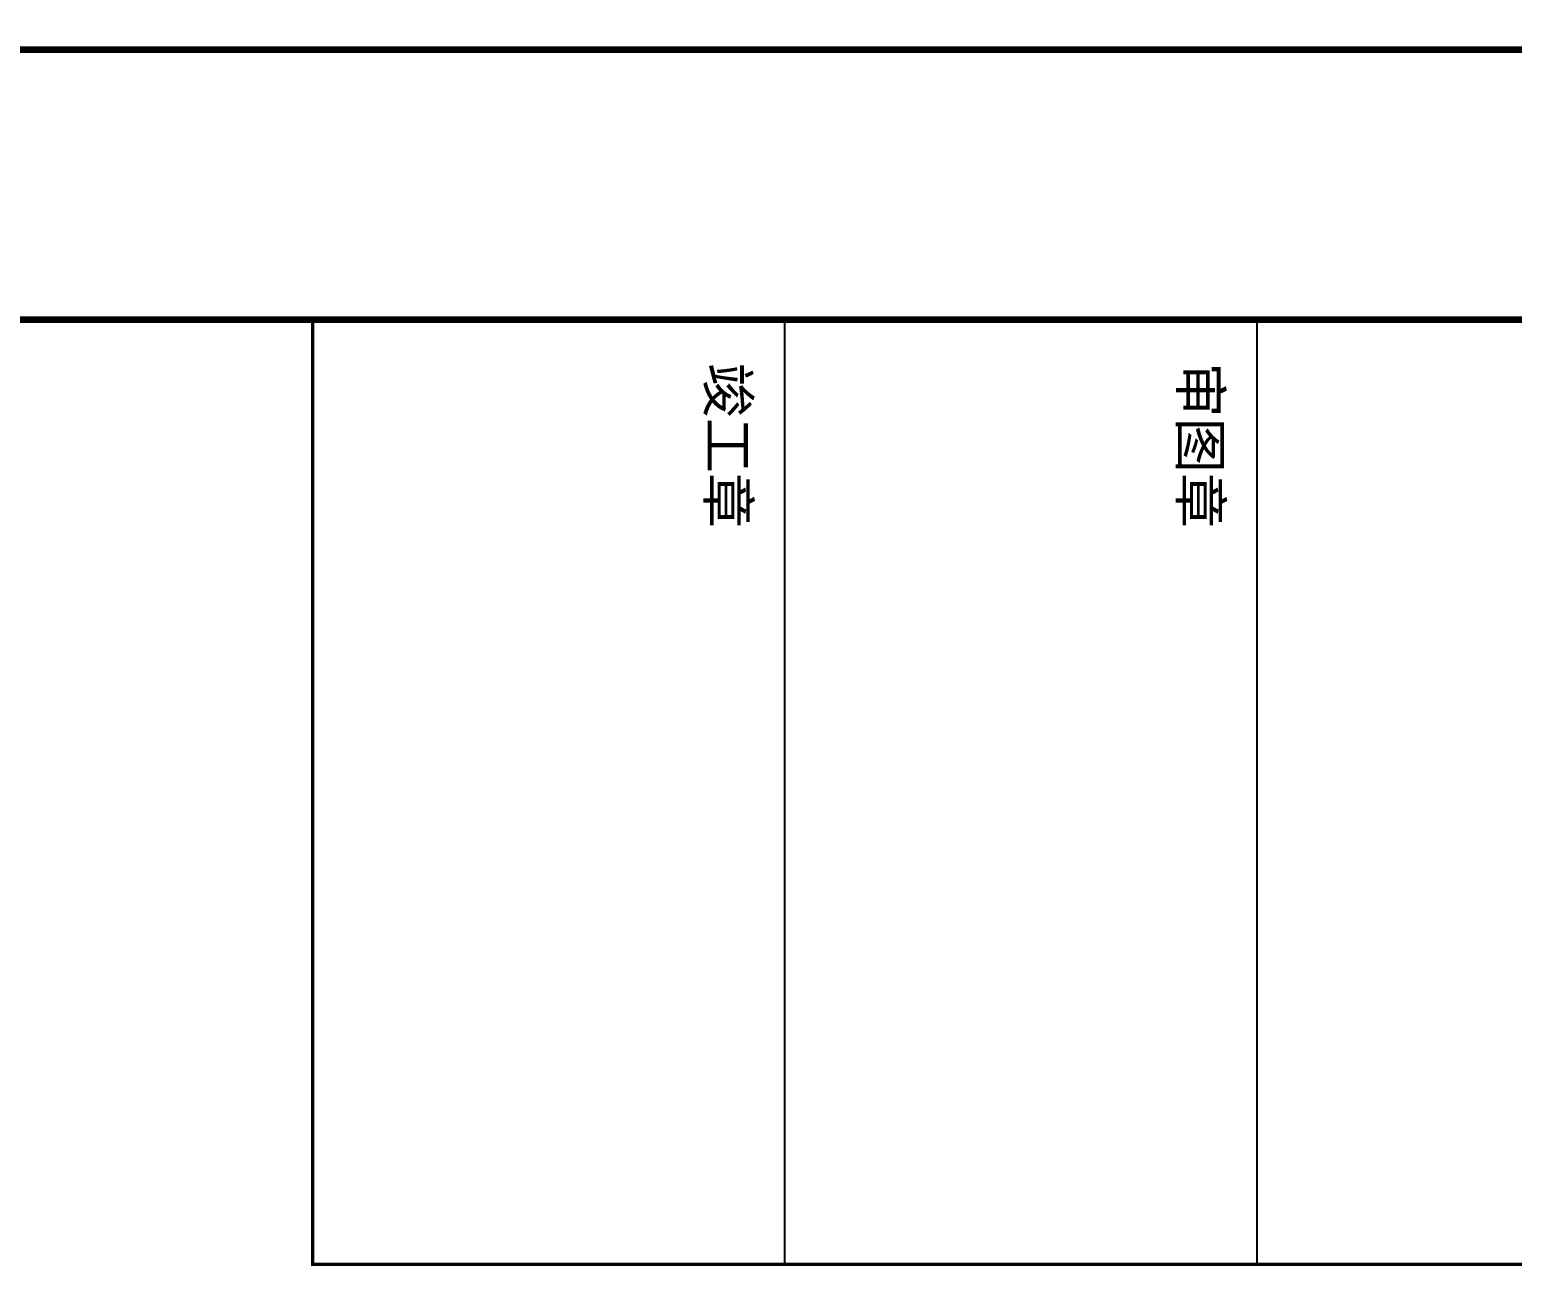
# Model space of a CAD drawing. Extents: x -160106 to 966792, y -663931 to 1550022.
# Drawn here: x -41068 to -40079, y -82300 to -81466 of the extents above; entities that cross this region are included whole.
import ezdxf
from ezdxf.enums import TextEntityAlignment as Align
from ezdxf.xclip import XClip

# ---------------------------------------------------------------- set-up
doc = ezdxf.new("R2010")
doc.units = 0
doc.linetypes.add('ZN-DASH', pattern=[0.35, 0.25, -0.1])
for name, color, linetype in [('!ZN3-铝板幕墙-3', 3, 'Continuous'), ('!ZN5-钢材投影-40', 40, 'Continuous'), ('!ZN6-虚线-8', 8, 'ZN-DASH'), ('0-cxFrame', 155, 'Continuous'), ('Fill', 8, 'Continuous')]:
    doc.layers.add(name, color=color, linetype=linetype)
doc.layers.add('0-cxText', color=131, linetype='Continuous', lineweight=25)
doc.styles.add('cx_tuming', font='simhei.ttf')
doc.styles.add('cx_tuqian1', font='')
doc.styles.add('图框宋体', font='', dxfattribs={"width": 0.75})
doc.styles.add('黑体', font='simhei.ttf', dxfattribs={"height": 12})
doc.styles.get('cx_tuqian1').set_extended_font_data('SimSun')
doc.styles.get('图框宋体').set_extended_font_data('SimSun')

# ---------------------------------------------------------------- blocks, each defined once
blk = doc.blocks.new('20250911162422')
at = {"layer": '!ZN3-铝板幕墙-3'}
for p, q in [((-2157.99, 6025), (771.72, 18439)), ((-2135.7, 6021.48), (794.25, 18436.5)), ((-2133.2, 6021.19), (797.4, 18439)), ((-1636.95, 9125.31), (-184, 15281.87)), ((-1633.94, 9127.17), (-182.14, 15278.87)), ((-1612.61, 9119.57), (-159.66, 15276.13))]:
    blk.add_line(p, q, dxfattribs=at)
at = {"layer": '!ZN5-钢材投影-40'}
for p, q in [((-2083.45, 6384.38), (766.79, 18461.68)), ((-2239.17, 6421.13), (564.09, 18299.36))]:
    blk.add_line(p, q, dxfattribs=at)
at = {"layer": '!ZN5-钢材投影-40', "ltscale": 100}
blk.add_line((-2239.17, 6421.13), (600.51, 18453.68), dxfattribs=at)
at = {"layer": '!ZN6-虚线-8', "ltscale": 30}
for p, q in [((-2089.29, 6385.76), (760.56, 18461.38)), ((-2233.33, 6419.76), (606.75, 18453.98))]:
    blk.add_line(p, q, dxfattribs=at)
at = {"layer": 'Fill'}
blk.add_lwpolyline([(-1555.79, 8696.39), (-793.2, 11927.73)], dxfattribs=at)
for points in [[(-1375.81, 9432.18, -1), (-1372.94, 9444.35), (-1338.36, 9429.85, 1), (-1335.49, 9442.02), (-1372.94, 9444.35, -1), (-1370.07, 9456.51), (-1335.49, 9442.02, 1), (-1332.62, 9454.18), (-1370.07, 9456.51, -1), (-1367.2, 9468.68), (-1332.62, 9454.18, 1), (-1329.74, 9466.35), (-1367.2, 9468.68, -1), (-1364.33, 9480.84), (-1329.74, 9466.35, 1), (-1326.87, 9478.51), (-1364.33, 9480.84, -1), (-1361.46, 9493.01), (-1326.87, 9478.51, 1), (-1324, 9490.68), (-1361.46, 9493.01, -1), (-1358.59, 9505.18), (-1324, 9490.68, 1), (-1321.13, 9502.84), (-1358.59, 9505.18, -1), (-1355.72, 9517.34), (-1321.13, 9502.84, 1), (-1318.26, 9515.01), (-1355.72, 9517.34, -1), (-1352.84, 9529.51), (-1318.26, 9515.01, 1), (-1315.39, 9527.18), (-1352.84, 9529.51, -1), (-1349.97, 9541.67), (-1315.39, 9527.18, 1), (-1312.52, 9539.34), (-1349.97, 9541.67, -1), (-1347.1, 9553.84), (-1312.52, 9539.34, 1), (-1309.65, 9551.51), (-1347.1, 9553.84, -1), (-1344.23, 9566), (-1309.65, 9551.51, 1), (-1306.77, 9563.67), (-1344.23, 9566, -1), (-1341.36, 9578.17), (-1306.77, 9563.67, 1), (-1303.9, 9575.84), (-1341.36, 9578.17, -1), (-1338.49, 9590.34), (-1303.9, 9575.84, 1), (-1301.03, 9588.01), (-1338.49, 9590.34, -1), (-1335.62, 9602.5), (-1301.03, 9588.01, 1), (-1298.16, 9600.17), (-1335.62, 9602.5, -1), (-1332.75, 9614.67), (-1298.16, 9600.17, 1), (-1295.29, 9612.34), (-1332.75, 9614.67, -1), (-1329.88, 9626.83), (-1295.29, 9612.34, 1), (-1292.42, 9624.5), (-1329.88, 9626.83, -1), (-1327, 9639), (-1292.42, 9624.5, 1), (-1289.55, 9636.67), (-1327, 9639, -1), (-1324.13, 9651.17), (-1289.55, 9636.67, 1), (-1286.68, 9648.83), (-1324.13, 9651.17, -1), (-1321.26, 9663.33), (-1286.68, 9648.83, 1), (-1283.81, 9661), (-1321.26, 9663.33, -1), (-1318.39, 9675.5), (-1283.81, 9661, 1), (-1280.93, 9673.17), (-1318.39, 9675.5, -1), (-1315.52, 9687.66), (-1280.93, 9673.17, 1), (-1278.06, 9685.33), (-1315.52, 9687.66, -1), (-1312.65, 9699.83), (-1278.06, 9685.33, 1), (-1275.19, 9697.5), (-1312.65, 9699.83, -1), (-1309.78, 9711.99), (-1275.19, 9697.5, 1), (-1272.32, 9709.66), (-1309.78, 9711.99, -1), (-1306.91, 9724.16), (-1272.32, 9709.66, 1), (-1269.45, 9721.83), (-1306.91, 9724.16, -1), (-1304.04, 9736.33), (-1269.45, 9721.83, 1), (-1266.58, 9734), (-1304.04, 9736.33, -1), (-1301.16, 9748.49), (-1266.58, 9734, 1), (-1263.71, 9746.16), (-1301.16, 9748.49, -1), (-1298.29, 9760.66), (-1263.71, 9746.16, 1), (-1260.84, 9758.33), (-1298.29, 9760.66, -1), (-1295.42, 9772.82), (-1260.84, 9758.33, 1), (-1257.97, 9770.49), (-1295.42, 9772.82, -1), (-1292.55, 9784.99), (-1257.97, 9770.49, 1), (-1255.09, 9782.66), (-1292.55, 9784.99, -1), (-1289.68, 9797.15), (-1255.09, 9782.66, 1), (-1252.22, 9794.82), (-1289.68, 9797.15, -1), (-1286.81, 9809.32), (-1252.22, 9794.82, 1), (-1249.35, 9806.99), (-1286.81, 9809.32, -1), (-1283.94, 9821.49), (-1249.35, 9806.99, 1), (-1246.48, 9819.16), (-1283.94, 9821.49, -1), (-1281.07, 9833.65), (-1246.48, 9819.16, 1), (-1243.61, 9831.32), (-1281.07, 9833.65, -1), (-1278.19, 9845.82), (-1243.61, 9831.32, 1), (-1240.74, 9843.49), (-1278.19, 9845.82, -1), (-1275.32, 9857.98), (-1240.74, 9843.49, 1), (-1237.87, 9855.65), (-1275.32, 9857.98, -1), (-1272.45, 9870.15), (-1237.87, 9855.65, 1), (-1235, 9867.82), (-1272.45, 9870.15, -1), (-1269.58, 9882.32), (-1235, 9867.82, 1), (-1232.13, 9879.98), (-1269.58, 9882.32, -1), (-1266.71, 9894.48), (-1232.13, 9879.98, 1), (-1229.25, 9892.15), (-1266.71, 9894.48, -1), (-1263.84, 9906.65), (-1229.25, 9892.15, 1), (-1226.38, 9904.32), (-1263.84, 9906.65, -1), (-1260.97, 9918.81), (-1226.38, 9904.32, 1), (-1223.51, 9916.48), (-1260.97, 9918.81, -1), (-1258.1, 9930.98), (-1223.51, 9916.48, 1), (-1220.64, 9928.65), (-1258.1, 9930.98, -1), (-1255.23, 9943.14), (-1220.64, 9928.65, 1), (-1217.77, 9940.81), (-1255.23, 9943.14, -1), (-1252.35, 9955.31), (-1217.77, 9940.81, 1), (-1214.9, 9952.98), (-1252.35, 9955.31, -1), (-1249.48, 9967.48), (-1214.9, 9952.98, 1), (-1212.03, 9965.15), (-1249.48, 9967.48, -1), (-1246.61, 9979.64), (-1212.03, 9965.15, 1), (-1209.16, 9977.31), (-1246.61, 9979.64, -1), (-1243.74, 9991.81), (-1209.16, 9977.31, 1), (-1206.29, 9989.48), (-1243.74, 9991.81, -1), (-1240.87, 10003.97), (-1206.29, 9989.48, 1), (-1203.41, 10001.64), (-1240.87, 10003.97, -1), (-1238, 10016.14), (-1203.41, 10001.64, 1), (-1200.54, 10013.81), (-1238, 10016.14, -1), (-1235.13, 10028.3), (-1200.54, 10013.81, 1), (-1197.67, 10025.97), (-1235.13, 10028.3, -1), (-1232.26, 10040.47), (-1197.67, 10025.97, 1), (-1194.8, 10038.14), (-1232.26, 10040.47, -1), (-1229.39, 10052.64), (-1194.8, 10038.14, 1), (-1191.93, 10050.31), (-1229.39, 10052.64, -1), (-1226.51, 10064.8), (-1191.93, 10050.31, 1), (-1189.06, 10062.47), (-1226.51, 10064.8, -1), (-1223.64, 10076.97), (-1189.06, 10062.47, 1), (-1186.19, 10074.64), (-1223.64, 10076.97, -1), (-1220.77, 10089.13), (-1186.19, 10074.64, 1)], [(-1183.32, 10086.8), (-1220.77, 10089.13, -1), (-1217.9, 10101.3), (-1183.32, 10086.8, 1)], [(-1180.45, 10098.97), (-1217.9, 10101.3, -1), (-1215.03, 10113.47), (-1180.45, 10098.97, 1)], [(-1177.57, 10111.13), (-1215.03, 10113.47, -1), (-1212.16, 10125.63), (-1177.57, 10111.13, 1)], [(-1174.7, 10123.3), (-1212.16, 10125.63, -1), (-1209.29, 10137.8), (-1174.7, 10123.3, 1)], [(-1171.83, 10135.47), (-1209.29, 10137.8, -1), (-1206.42, 10149.96), (-1171.83, 10135.47, 1)], [(-1168.96, 10147.63), (-1206.42, 10149.96, -1), (-1203.55, 10162.13), (-1168.96, 10147.63, 1)], [(-1166.09, 10159.8), (-1203.55, 10162.13, -1), (-1200.67, 10174.29), (-1166.09, 10159.8, 1)], [(-1163.22, 10171.96), (-1200.67, 10174.29, -1), (-1197.8, 10186.46), (-1163.22, 10171.96, 1)], [(-1160.35, 10184.13), (-1197.8, 10186.46, -1), (-1194.93, 10198.63), (-1160.35, 10184.13, 1)], [(-1157.48, 10196.3), (-1194.93, 10198.63, -1), (-1192.06, 10210.79), (-1157.48, 10196.3, 1)], [(-1154.61, 10208.46), (-1192.06, 10210.79, -1), (-1189.19, 10222.96), (-1154.61, 10208.46, 1)], [(-1151.73, 10220.63), (-1189.19, 10222.96, -1), (-1186.32, 10235.12)], [(-1186.32, 10235.12, -1), (-1183.45, 10247.29)], [(-1183.45, 10247.29, -1), (-1180.58, 10259.45)]]:
    blk.add_lwpolyline(points, format="xyb", dxfattribs=at)
blk = doc.blocks.new('zjcx_lan_xinxi(Dragon)')
for p, q in [((7000, -13700), (0, -13700)), ((7000, -17200), (0, -17200))]:
    blk.add_line(p, q)
at = {"const_width": 25}
blk.add_lwpolyline([(0, -20700), (7000, -20700), (7000, 0), (0, 0)], close=True, dxfattribs=at)
for points in [[(0, -20700), (7000, -20700), (7000, -3200)], [(0, -20700), (7000, -20700)]]:
    blk.add_lwpolyline(points, dxfattribs=at)
at = {"style": '图框宋体'}
for s, p in [('审图章', (318, -14271)), ('竣工章', (318, -17771))]:
    blk.add_text(s, height=300, dxfattribs=at).set_placement(p)
blk = doc.blocks.new('T-信息(Dragon)')
at = {"layer": '0-cxFrame'}
blk.add_blockref('zjcx_lan_xinxi(Dragon)', (0, 0), dxfattribs=at)
blk = doc.blocks.new('TK22.A2 L(Dragon)')
at = {"layer": '0-cxFrame', "color": 7, "const_width": 0.5}
blk.add_lwpolyline([(0, 0), (-594, 0), (-594, 420), (0, 420)], close=True, dxfattribs=at)
at = {"layer": '0-cxFrame', "const_width": 0.5}
blk.add_lwpolyline([(-80, 10), (-574, 10), (-574, 410), (-80, 410)], close=True, dxfattribs=at)
at = {"layer": '0-cxFrame', "xscale": 0.01, "yscale": 0.01, "zscale": 0.01}
blk.add_blockref('T-信息(Dragon)', (-574, 410), dxfattribs=at)
at = {"style": '黑体', "flags": 4}
blk.add_attdef('图幅', text='', height=3.3, dxfattribs=at).set_placement((-40, 3), align=Align.RIGHT)
at = {"layer": '0-cxText', "flags": 4}
for tag, height, style, p in [('建设单位', 3.5, 'cx_tuming', (-45, 240)), ('项目名称', 3.5, 'cx_tuming', (-45, 210)), ('子项名称', 3.5, 'cx_tuming', (-45, 180)), ('工程编号', 3.3, 'cx_tuqian1', (-35, 165)), ('图名1', 3.5, 'cx_tuming', (-45, 87)), ('图名2', 3.5, 'cx_tuming', (-45, 79)), ('图名3', 3.5, 'cx_tuming', (-45, 71)), ('出图日期', 3.3, 'cx_tuqian1', (-39, 60)), ('专业', 3.3, 'cx_tuqian1', (-55, 52)), ('图号', 3.3, 'cx_tuqian1', (-55, 44)), ('版次', 3.3, 'cx_tuqian1', (-20, 44))]:
    blk.add_attdef(tag, text='', height=height, dxfattribs=dict(at, style=style)).set_placement(p, align=Align.MIDDLE)
at = {"layer": 'Defpoints', "color": 6, "flags": 4}
for tag, height, style, p in [('tufu', 3.3, '黑体', (-12, 12)), ('dwfname', 4, 'cx_tuqian1', (-80, 3))]:
    blk.add_attdef(tag, text='', height=height, dxfattribs=dict(at, style=style)).set_placement(p, align=Align.RIGHT)

msp = doc.modelspace()

# ---------------------------------------------------------------- block references
at = {"ltscale": 100}
ref = msp.add_blockref('20250911162422', (-38891.53, -91735.1), dxfattribs=at)
XClip(ref).set_block_clipping_path([(-2642.7646733541, 5752.193232259), (-1150.5523255454, 9333.3919109109)])

# ---------------------------------------------------------------- next in the draw order: block references
at = {"layer": '0-cxFrame', "xscale": 9, "yscale": 9, "zscale": 9, "rotation": 270}
msp.add_blockref('TK22.A2 L(Dragon)', (-42706.09, -86825.19), dxfattribs=at)

doc.saveas('drawing.dxf')
